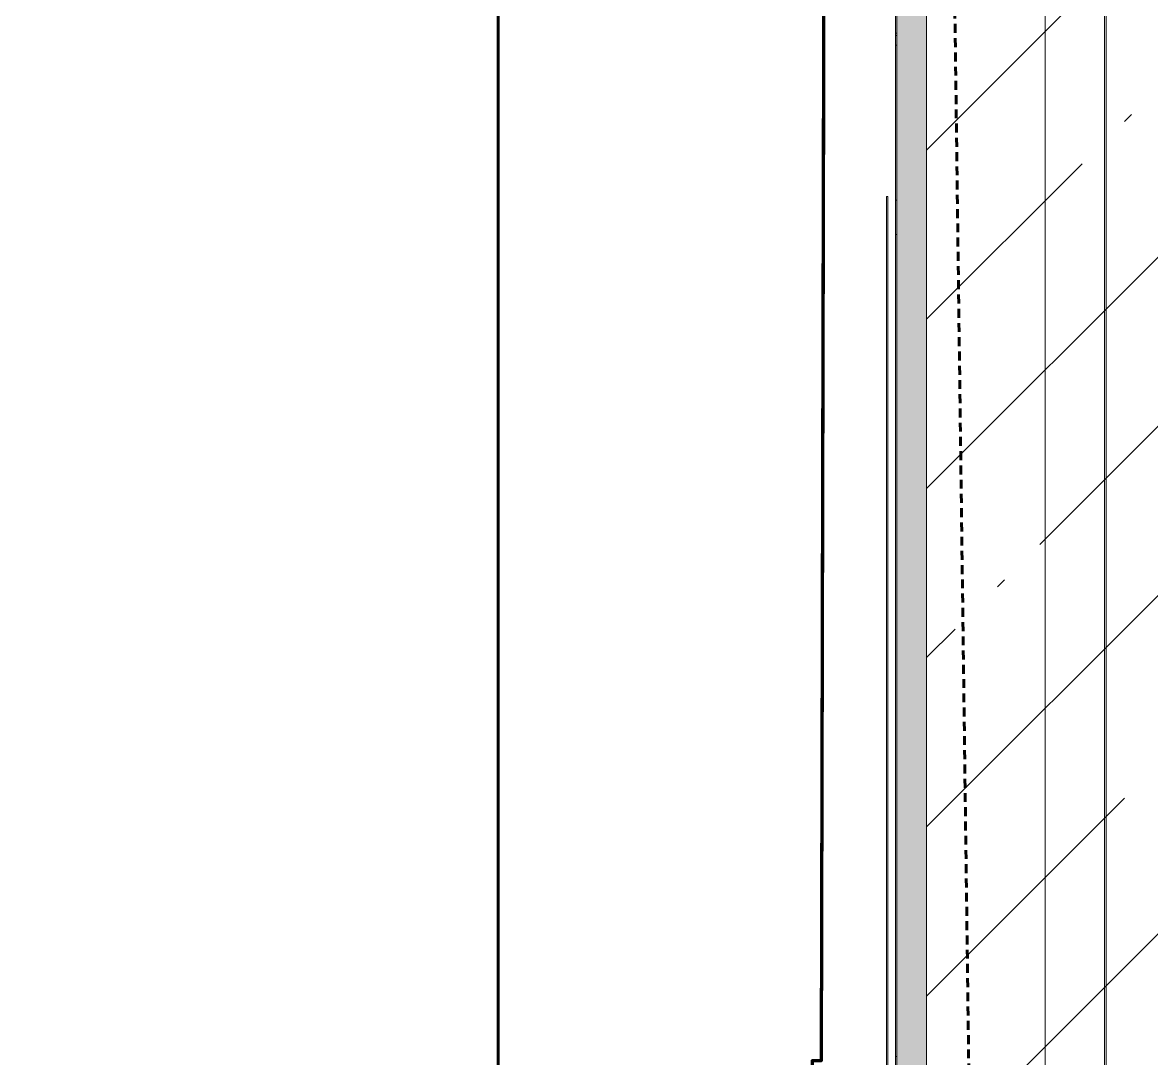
# Model space of a CAD drawing. Header units: millimetres. Extents: x -249154 to 415037, y -45458 to 354837.
# Drawn here: x 106585 to 107346, y 5790 to 6488 of the extents above; entities that cross this region are included whole.
import ezdxf

# ---------------------------------------------------------------- set-up
doc = ezdxf.new("R2010")
doc.units = ezdxf.units.MM
doc.linetypes.add('200_ШТРИХ__ш1_п0_6_', pattern=[320, 200, -120])
doc.linetypes.add('Штрих короткий', pattern=[600, 300, -300])
for name, color, linetype, lineweight in [('0) НЗ Ремонт штукатурка', 6, 'Continuous', 60), ('3)1 шпаклевка', 4, 'Continuous', 35), ('3.4) Ремонт базовой шпаклевки', 6, 'Continuous', 60), ('3.4) Шп. фин 4 в 529 поз 11227м2', 6, 'Continuous', 140), ('3.5) Ремонт финишной шпаклевки', 3, 'Continuous', 60), ('4) демонтаж НЗ №2', 1, 'Continuous', 35), ('4.1) Дм уборка мусора НЗ 2', 20, 'Continuous', 35), ('549 штукатурка гипсом', 40, 'Continuous', 60), ('A-FLOR', 7, 'Continuous', 9), ('A-GENM-3', 7, 'Continuous', 5), ('I-WALL', 7, 'Continuous', 5), ('Оси', 7, 'Continuous', 9)]:
    doc.layers.add(name, color=color, linetype=linetype, lineweight=lineweight)
doc.layers.add('A-WALL-1', color=9, linetype='Continuous', lineweight=5, true_color=0x808080)
doc.layers.add('A-WALL-FNSH-1', color=9, linetype='Continuous', lineweight=5, true_color=0x808080)

# ---------------------------------------------------------------- blocks, each defined once
blk = doc.blocks.new('Рисунок_горы - Рисунок_горы-31934381-Объем проектирования 1 этажа')
at = {"layer": 'A-GENM-3'}
for p, q in [((107109, 10341.4), (107109, 6202.65)), ((107109, 6596.8), (107109, 6811.76)), ((107109, 6811.76), (107109, 6596.8)), ((107109, 6543.62), (107109, 6262.3)), ((107109, 6203.3), (107109, 6539.78)), ((107109, 6405.54), (107109, 6505.22)), ((107109, 6505.22), (107109, 6405.54)), ((107109, 6323.13), (107109, 6385.36)), ((107109, 6385.36), (107109, 6323.13)), ((107109, 6239.82), (107109, 6301.84)), ((107109, 6301.84), (107109, 6239.82)), ((107109, 6262.3), (107109, 6206.38)), ((107109, 6206.38), (107109, 6203.3)), ((107109, 6203.3), (107109, 6202.65)), ((107109, 6202.65), (107109, 6203.3)), ((107109, 6202.65), (107109, 5509.4)), ((107109, 6066.28), (107109, 6088.01)), ((107109, 6088.01), (107109, 6066.28))]:
    blk.add_line(p, q, dxfattribs=at)
for points, knots in [([(107109, 6724.53), (107109, 6724.53), (107109, 6678.82), (107109, 6632.45), (107109, 6587.07)], [0.4375, 0.4375, 0.4375, 0.4375, 0.43750001, 0.5, 0.5, 0.5, 0.5]), ([(107109, 6595.4), (107109, 6595.4), (107109, 6603.73), (107109, 6609.35), (107109, 6612.7)], [0.5, 0.5, 0.5, 0.5, 0.50000001, 0.52808784, 0.52808784, 0.52808784, 0.52808784]), ([(107109, 6596.8), (107109, 6596.8), (107109, 6588.87), (107109, 6585.18), (107109, 6583.8)], [0.345323741, 0.345323741, 0.345323741, 0.345323741, 0.345323751, 0.348091717, 0.348091717, 0.348091717, 0.348091717]), ([(107109, 6427.42), (107109, 6427.42), (107109, 6451.97), (107109, 6573.22), (107109, 6595.4)], [0.3333333, 0.3333333, 0.3333333, 0.3333333, 0.3333333, 0.5, 0.5, 0.5, 0.5]), ([(107109, 6587.07), (107109, 6587.07), (107109, 6571), (107109, 6574.78), (107109, 6563.82)], [0.352517986, 0.352517986, 0.352517986, 0.352517986, 0.352517996, 0.35971223, 0.35971223, 0.35971223, 0.35971223]), ([(107109, 6563.82), (107109, 6563.82), (107109, 6557.02), (107109, 6550.72), (107109, 6543.62)], [0.35971223, 0.35971223, 0.35971223, 0.35971223, 0.35971224, 0.366906475, 0.366906475, 0.366906475, 0.366906475]), ([(107109, 6505.22), (107109, 6505.22), (107109, 6516.39), (107109, 6536.9), (107109, 6543.62)], [0.93333333, 0.93333333, 0.93333333, 0.93333333, 0.93333334, 1, 1, 1, 1]), ([(107109, 6543.62), (107109, 6543.62), (107109, 6536.9), (107109, 6516.39), (107109, 6505.22)], [0.366906475, 0.366906475, 0.366906475, 0.366906475, 0.366906485, 0.374100719, 0.374100719, 0.374100719, 0.374100719]), ([(107109, 6539.78), (107109, 6539.78), (107109, 6540.07), (107109, 6540.41), (107109, 6540.78)], [0.4222222222, 0.4222222222, 0.4222222222, 0.4222222222, 0.4222222322, 0.4225676762, 0.4225676762, 0.4225676762, 0.4225676762]), ([(107109, 6385.36), (107109, 6385.36), (107109, 6394.3), (107109, 6394.37), (107109, 6405.54)], [0.86666667, 0.86666667, 0.86666667, 0.86666667, 0.86666668, 0.9, 0.9, 0.9, 0.9]), ([(107109, 6405.54), (107109, 6405.54), (107109, 6394.37), (107109, 6394.3), (107109, 6385.36)], [0.381294964, 0.381294964, 0.381294964, 0.381294964, 0.381294974, 0.388489209, 0.388489209, 0.388489209, 0.388489209]), ([(107109, 6301.84), (107109, 6301.84), (107109, 6311.77), (107109, 6310.31), (107109, 6323.13)], [0.8, 0.8, 0.8, 0.8, 0.80000001, 0.83333333, 0.83333333, 0.83333333, 0.83333333]), ([(107109, 6323.13), (107109, 6323.13), (107109, 6310.31), (107109, 6311.77), (107109, 6301.84)], [0.395683453, 0.395683453, 0.395683453, 0.395683453, 0.395683463, 0.402877698, 0.402877698, 0.402877698, 0.402877698]), ([(107109, 6214.8), (107109, 6214.8), (107109, 6224.12), (107109, 6230.69), (107109, 6239.82)], [0.73333333, 0.73333333, 0.73333333, 0.73333333, 0.73333334, 0.76666667, 0.76666667, 0.76666667, 0.76666667]), ([(107109, 6239.82), (107109, 6239.82), (107109, 6230.69), (107109, 6224.12), (107109, 6214.8)], [0.410071942, 0.410071942, 0.410071942, 0.410071942, 0.410071952, 0.417266187, 0.417266187, 0.417266187, 0.417266187]), ([(107109, 6128.81), (107109, 6128.81), (107109, 6163.64), (107109, 6185.73), (107109, 6214.8)], [0.7, 0.7, 0.7, 0.7, 0.70000001, 0.73333333, 0.73333333, 0.73333333, 0.73333333]), ([(107109, 6214.8), (107109, 6214.8), (107109, 6185.73), (107109, 6163.64), (107109, 6128.81)], [0.417266187, 0.417266187, 0.417266187, 0.417266187, 0.417266197, 0.424460432, 0.424460432, 0.424460432, 0.424460432]), ([(107109, 6108.72), (107109, 6108.72), (107109, 6116.64), (107109, 6118.91), (107109, 6128.81)], [0.66666667, 0.66666667, 0.66666667, 0.66666667, 0.66666668, 0.7, 0.7, 0.7, 0.7]), ([(107109, 6128.81), (107109, 6128.81), (107109, 6118.91), (107109, 6116.64), (107109, 6108.72)], [0.424460432, 0.424460432, 0.424460432, 0.424460432, 0.424460442, 0.431654676, 0.431654676, 0.431654676, 0.431654676]), ([(107109, 6088.01), (107109, 6088.01), (107109, 6096.91), (107109, 6100.08), (107109, 6108.72)], [0.63333333, 0.63333333, 0.63333333, 0.63333333, 0.63333334, 0.66666667, 0.66666667, 0.66666667, 0.66666667]), ([(107109, 6108.72), (107109, 6108.72), (107109, 6100.08), (107109, 6096.91), (107109, 6088.01)], [0.431654676, 0.431654676, 0.431654676, 0.431654676, 0.431654686, 0.438848921, 0.438848921, 0.438848921, 0.438848921])]:
    blk.add_open_spline(points, degree=3, knots=knots, dxfattribs=at)
for points in [[(107109, 6623.35), (107109, 6623.73), (107109, 6624.1), (107109, 6624.47)], [(107109, 6623.21), (107109, 6623.26), (107109, 6623.31), (107109, 6623.35)], [(107109, 6621.28), (107109, 6621.92), (107109, 6622.56), (107109, 6623.21)], [(107109, 6620.24), (107109, 6620.59), (107109, 6620.93), (107109, 6621.28)], [(107109, 6620.02), (107109, 6620.1), (107109, 6620.17), (107109, 6620.24)], [(107109, 6619.8), (107109, 6619.87), (107109, 6619.95), (107109, 6620.02)], [(107109, 6619.65), (107109, 6619.7), (107109, 6619.75), (107109, 6619.8)], [(107109, 6619.43), (107109, 6619.51), (107109, 6619.58), (107109, 6619.65)], [(107109, 6615.98), (107109, 6617.13), (107109, 6618.28), (107109, 6619.43)], [(107109, 6615.83), (107109, 6615.88), (107109, 6615.93), (107109, 6615.98)], [(107109, 6615.69), (107109, 6615.73), (107109, 6615.78), (107109, 6615.83)], [(107109, 6615.61), (107109, 6615.64), (107109, 6615.66), (107109, 6615.69)], [(107109, 6615.47), (107109, 6615.52), (107109, 6615.56), (107109, 6615.61)], [(107109, 6615.32), (107109, 6615.37), (107109, 6615.42), (107109, 6615.47)], [(107109, 6615.17), (107109, 6615.22), (107109, 6615.27), (107109, 6615.32)], [(107109, 6615.03), (107109, 6615.08), (107109, 6615.13), (107109, 6615.17)], [(107109, 6614.88), (107109, 6614.93), (107109, 6614.98), (107109, 6615.03)], [(107109, 6614.66), (107109, 6614.74), (107109, 6614.81), (107109, 6614.88)], [(107109, 6614.37), (107109, 6614.47), (107109, 6614.57), (107109, 6614.66)], [(107109, 6614.23), (107109, 6614.27), (107109, 6614.32), (107109, 6614.37)], [(107109, 6613.57), (107109, 6613.79), (107109, 6614.01), (107109, 6614.23)], [(107109, 6613.06), (107109, 6613.23), (107109, 6613.4), (107109, 6613.57)], [(107109, 6611.97), (107109, 6612.33), (107109, 6612.7), (107109, 6613.06)], [(107109, 6611.9), (107109, 6611.92), (107109, 6611.95), (107109, 6611.97)], [(107109, 6611.83), (107109, 6611.85), (107109, 6611.88), (107109, 6611.9)], [(107109, 6611.76), (107109, 6611.78), (107109, 6611.8), (107109, 6611.83)], [(107109, 6611.68), (107109, 6611.71), (107109, 6611.73), (107109, 6611.76)], [(107109, 6611.61), (107109, 6611.63), (107109, 6611.66), (107109, 6611.68)], [(107109, 6611.54), (107109, 6611.56), (107109, 6611.59), (107109, 6611.61)], [(107109, 6611.47), (107109, 6611.49), (107109, 6611.51), (107109, 6611.54)], [(107109, 6611.39), (107109, 6611.42), (107109, 6611.44), (107109, 6611.47)], [(107109, 6611.46), (107109, 6600.9), (107109, 6575.53), (107109, 6549.02)], [(107109, 6611.32), (107109, 6611.35), (107109, 6611.37), (107109, 6611.39)], [(107109, 6611.25), (107109, 6611.27), (107109, 6611.3), (107109, 6611.32)], [(107109, 6611.18), (107109, 6611.2), (107109, 6611.22), (107109, 6611.25)], [(107109, 6611.1), (107109, 6611.13), (107109, 6611.15), (107109, 6611.18)], [(107109, 6611.03), (107109, 6611.06), (107109, 6611.08), (107109, 6611.1)], [(107109, 6602.9), (107109, 6605.57), (107109, 6608.29), (107109, 6611.03)], [(107109, 6602.76), (107109, 6602.8), (107109, 6602.85), (107109, 6602.9)], [(107109, 6602.62), (107109, 6602.66), (107109, 6602.71), (107109, 6602.76)], [(107109, 6602.55), (107109, 6602.57), (107109, 6602.59), (107109, 6602.62)], [(107109, 6602.41), (107109, 6602.45), (107109, 6602.5), (107109, 6602.55)], [(107109, 6602.27), (107109, 6602.31), (107109, 6602.36), (107109, 6602.41)], [(107109, 6602.05), (107109, 6602.12), (107109, 6602.19), (107109, 6602.27)], [(107109, 6601.84), (107109, 6601.91), (107109, 6601.98), (107109, 6602.05)], [(107109, 6601.56), (107109, 6601.66), (107109, 6601.75), (107109, 6601.84)], [(107109, 6601.35), (107109, 6601.42), (107109, 6601.49), (107109, 6601.56)], [(107109, 6601.21), (107109, 6601.26), (107109, 6601.31), (107109, 6601.35)], [(107109, 6600.52), (107109, 6600.75), (107109, 6600.98), (107109, 6601.21)], [(107109, 6600.24), (107109, 6600.33), (107109, 6600.42), (107109, 6600.52)], [(107109, 6600.1), (107109, 6600.14), (107109, 6600.19), (107109, 6600.24)], [(107109, 6599.06), (107109, 6599.4), (107109, 6599.75), (107109, 6600.1)], [(107109, 6598.92), (107109, 6598.96), (107109, 6599.01), (107109, 6599.06)], [(107109, 6598.71), (107109, 6598.78), (107109, 6598.85), (107109, 6598.92)], [(107109, 6596.1), (107109, 6596.96), (107109, 6597.83), (107109, 6598.71)], [(107109, 6583.82), (107109, 6585.22), (107109, 6588.91), (107109, 6596.8)], [(107109, 6595.14), (107109, 6595.46), (107109, 6595.78), (107109, 6596.1)], [(107109, 6594.94), (107109, 6595.01), (107109, 6595.08), (107109, 6595.14)], [(107109, 6594.74), (107109, 6594.8), (107109, 6594.87), (107109, 6594.94)], [(107109, 6594.6), (107109, 6594.65), (107109, 6594.69), (107109, 6594.74)], [(107109, 6594.4), (107109, 6594.46), (107109, 6594.53), (107109, 6594.6)], [(107109, 6591.24), (107109, 6592.28), (107109, 6593.33), (107109, 6594.4)], [(107109, 6591.1), (107109, 6591.15), (107109, 6591.19), (107109, 6591.24)], [(107109, 6590.97), (107109, 6591.01), (107109, 6591.06), (107109, 6591.1)], [(107109, 6590.9), (107109, 6590.93), (107109, 6590.95), (107109, 6590.97)], [(107109, 6590.77), (107109, 6590.81), (107109, 6590.86), (107109, 6590.9)], [(107109, 6590.64), (107109, 6590.68), (107109, 6590.73), (107109, 6590.77)], [(107109, 6590.5), (107109, 6590.55), (107109, 6590.59), (107109, 6590.64)], [(107109, 6590.37), (107109, 6590.42), (107109, 6590.46), (107109, 6590.5)], [(107109, 6590.24), (107109, 6590.28), (107109, 6590.33), (107109, 6590.37)], [(107109, 6590.04), (107109, 6590.11), (107109, 6590.17), (107109, 6590.24)], [(107109, 6589.78), (107109, 6589.86), (107109, 6589.95), (107109, 6590.04)], [(107109, 6589.64), (107109, 6589.69), (107109, 6589.73), (107109, 6589.78)], [(107109, 6589.05), (107109, 6589.25), (107109, 6589.45), (107109, 6589.64)], [(107109, 6588.39), (107109, 6588.61), (107109, 6588.83), (107109, 6589.05)], [(107109, 6588.33), (107109, 6588.35), (107109, 6588.37), (107109, 6588.39)], [(107109, 6588.26), (107109, 6588.28), (107109, 6588.31), (107109, 6588.33)], [(107109, 6587.09), (107109, 6587.48), (107109, 6587.87), (107109, 6588.26)], [(107109, 6587.02), (107109, 6587.04), (107109, 6587.07), (107109, 6587.09)], [(107109, 6586.96), (107109, 6586.98), (107109, 6587), (107109, 6587.02)], [(107109, 6586.89), (107109, 6586.91), (107109, 6586.94), (107109, 6586.96)], [(107109, 6586.83), (107109, 6586.85), (107109, 6586.87), (107109, 6586.89)], [(107109, 6586.76), (107109, 6586.78), (107109, 6586.81), (107109, 6586.83)], [(107109, 6586.7), (107109, 6586.72), (107109, 6586.74), (107109, 6586.76)], [(107109, 6586.63), (107109, 6586.65), (107109, 6586.68), (107109, 6586.7)], [(107109, 6586.57), (107109, 6586.59), (107109, 6586.61), (107109, 6586.63)], [(107109, 6586.5), (107109, 6586.52), (107109, 6586.55), (107109, 6586.57)], [(107109, 6586.44), (107109, 6586.46), (107109, 6586.48), (107109, 6586.5)], [(107109, 6586.37), (107109, 6586.4), (107109, 6586.42), (107109, 6586.44)], [(107109, 6586.31), (107109, 6586.33), (107109, 6586.35), (107109, 6586.37)], [(107109, 6586.24), (107109, 6586.27), (107109, 6586.29), (107109, 6586.31)], [(107109, 6586.18), (107109, 6586.2), (107109, 6586.22), (107109, 6586.24)], [(107109, 6586.11), (107109, 6586.14), (107109, 6586.16), (107109, 6586.18)], [(107109, 6586.05), (107109, 6586.07), (107109, 6586.09), (107109, 6586.11)], [(107109, 6585.99), (107109, 6586.01), (107109, 6586.03), (107109, 6586.05)], [(107109, 6585.92), (107109, 6585.94), (107109, 6585.96), (107109, 6585.99)], [(107109, 6585.05), (107109, 6585.36), (107109, 6585.68), (107109, 6585.99)], [(107109, 6585.86), (107109, 6585.88), (107109, 6585.9), (107109, 6585.92)], [(107109, 6585.79), (107109, 6585.81), (107109, 6585.83), (107109, 6585.86)], [(107109, 6585.73), (107109, 6585.75), (107109, 6585.77), (107109, 6585.79)], [(107109, 6585.73), (107109, 6585.59), (107109, 6585.45), (107109, 6585.3)], [(107109, 6585.66), (107109, 6585.68), (107109, 6585.71), (107109, 6585.73)], [(107109, 6585.6), (107109, 6585.62), (107109, 6585.64), (107109, 6585.66)], [(107109, 6585.53), (107109, 6585.56), (107109, 6585.58), (107109, 6585.6)], [(107109, 6585.47), (107109, 6585.49), (107109, 6585.51), (107109, 6585.53)], [(107109, 6585.41), (107109, 6585.43), (107109, 6585.45), (107109, 6585.47)], [(107109, 6585.34), (107109, 6585.36), (107109, 6585.38), (107109, 6585.41)], [(107109, 6585.28), (107109, 6585.3), (107109, 6585.32), (107109, 6585.34)], [(107109, 6585.21), (107109, 6585.23), (107109, 6585.26), (107109, 6585.28)], [(107109, 6585.15), (107109, 6585.17), (107109, 6585.19), (107109, 6585.21)], [(107109, 6585.08), (107109, 6585.11), (107109, 6585.13), (107109, 6585.15)], [(107109, 6569.55), (107109, 6574.35), (107109, 6579.56), (107109, 6585.08)], [(107109, 6569.44), (107109, 6569.48), (107109, 6569.52), (107109, 6569.55)], [(107109, 6569.33), (107109, 6569.37), (107109, 6569.41), (107109, 6569.44)], [(107109, 6569.28), (107109, 6569.29), (107109, 6569.31), (107109, 6569.33)], [(107109, 6569.16), (107109, 6569.2), (107109, 6569.24), (107109, 6569.28)], [(107109, 6569.05), (107109, 6569.09), (107109, 6569.13), (107109, 6569.16)], [(107109, 6568.89), (107109, 6568.94), (107109, 6569), (107109, 6569.05)], [(107109, 6568.72), (107109, 6568.78), (107109, 6568.83), (107109, 6568.89)], [(107109, 6568.5), (107109, 6568.57), (107109, 6568.65), (107109, 6568.72)], [(107109, 6568.34), (107109, 6568.39), (107109, 6568.45), (107109, 6568.5)], [(107109, 6568.23), (107109, 6568.26), (107109, 6568.3), (107109, 6568.34)], [(107109, 6567.68), (107109, 6567.86), (107109, 6568.04), (107109, 6568.23)], [(107109, 6567.46), (107109, 6567.53), (107109, 6567.61), (107109, 6567.68)], [(107109, 6567.35), (107109, 6567.39), (107109, 6567.42), (107109, 6567.46)], [(107109, 6566.54), (107109, 6566.81), (107109, 6567.08), (107109, 6567.35)], [(107109, 6566.43), (107109, 6566.47), (107109, 6566.51), (107109, 6566.54)], [(107109, 6566.27), (107109, 6566.33), (107109, 6566.38), (107109, 6566.43)], [(107109, 6564.27), (107109, 6564.93), (107109, 6565.6), (107109, 6566.27)], [(107109, 6563.54), (107109, 6563.78), (107109, 6564.02), (107109, 6564.27)], [(107109, 6563.44), (107109, 6563.47), (107109, 6563.51), (107109, 6563.54)], [(107109, 6563.39), (107109, 6563.41), (107109, 6563.42), (107109, 6563.44)], [(107109, 6563.24), (107109, 6563.29), (107109, 6563.34), (107109, 6563.39)], [(107109, 6563.13), (107109, 6563.17), (107109, 6563.2), (107109, 6563.24)], [(107109, 6562.98), (107109, 6563.03), (107109, 6563.08), (107109, 6563.13)], [(107109, 6562.93), (107109, 6562.95), (107109, 6562.96), (107109, 6562.98)], [(107109, 6560.63), (107109, 6561.38), (107109, 6562.15), (107109, 6562.93)], [(107109, 6560.53), (107109, 6560.56), (107109, 6560.6), (107109, 6560.63)], [(107109, 6560.43), (107109, 6560.47), (107109, 6560.5), (107109, 6560.53)], [(107109, 6560.38), (107109, 6560.4), (107109, 6560.42), (107109, 6560.43)], [(107109, 6560.29), (107109, 6560.32), (107109, 6560.35), (107109, 6560.38)], [(107109, 6560.19), (107109, 6560.22), (107109, 6560.25), (107109, 6560.29)], [(107109, 6560.09), (107109, 6560.12), (107109, 6560.16), (107109, 6560.19)], [(107109, 6559.99), (107109, 6560.03), (107109, 6560.06), (107109, 6560.09)], [(107109, 6559.9), (107109, 6559.93), (107109, 6559.96), (107109, 6559.99)], [(107109, 6559.75), (107109, 6559.8), (107109, 6559.85), (107109, 6559.9)], [(107109, 6559.7), (107109, 6559.72), (107109, 6559.74), (107109, 6559.75)], [(107109, 6559.61), (107109, 6559.64), (107109, 6559.67), (107109, 6559.7)], [(107109, 6559.56), (107109, 6559.58), (107109, 6559.59), (107109, 6559.61)], [(107109, 6559.46), (107109, 6559.5), (107109, 6559.53), (107109, 6559.56)], [(107109, 6559.03), (107109, 6559.18), (107109, 6559.32), (107109, 6559.46)], [(107109, 6558.56), (107109, 6558.72), (107109, 6558.88), (107109, 6559.03)], [(107109, 6558.51), (107109, 6558.53), (107109, 6558.54), (107109, 6558.56)], [(107109, 6558.47), (107109, 6558.48), (107109, 6558.5), (107109, 6558.51)], [(107109, 6557.63), (107109, 6557.9), (107109, 6558.18), (107109, 6558.47)], [(107109, 6557.58), (107109, 6557.6), (107109, 6557.61), (107109, 6557.63)], [(107109, 6557.53), (107109, 6557.55), (107109, 6557.56), (107109, 6557.58)], [(107109, 6557.49), (107109, 6557.5), (107109, 6557.52), (107109, 6557.53)], [(107109, 6557.44), (107109, 6557.46), (107109, 6557.47), (107109, 6557.49)], [(107109, 6557.4), (107109, 6557.41), (107109, 6557.43), (107109, 6557.44)], [(107109, 6557.35), (107109, 6557.36), (107109, 6557.38), (107109, 6557.4)], [(107109, 6557.3), (107109, 6557.32), (107109, 6557.33), (107109, 6557.35)], [(107109, 6557.26), (107109, 6557.27), (107109, 6557.29), (107109, 6557.3)], [(107109, 6557.21), (107109, 6557.23), (107109, 6557.24), (107109, 6557.26)], [(107109, 6557.17), (107109, 6557.18), (107109, 6557.2), (107109, 6557.21)], [(107109, 6557.12), (107109, 6557.14), (107109, 6557.15), (107109, 6557.17)], [(107109, 6557.07), (107109, 6557.09), (107109, 6557.1), (107109, 6557.12)], [(107109, 6557.03), (107109, 6557.04), (107109, 6557.06), (107109, 6557.07)], [(107109, 6556.98), (107109, 6557), (107109, 6557.01), (107109, 6557.03)], [(107109, 6556.94), (107109, 6556.95), (107109, 6556.97), (107109, 6556.98)], [(107109, 6556.89), (107109, 6556.91), (107109, 6556.92), (107109, 6556.94)], [(107109, 6556.85), (107109, 6556.86), (107109, 6556.88), (107109, 6556.89)], [(107109, 6556.8), (107109, 6556.82), (107109, 6556.83), (107109, 6556.85)], [(107109, 6556.76), (107109, 6556.77), (107109, 6556.79), (107109, 6556.8)], [(107109, 6556.71), (107109, 6556.73), (107109, 6556.74), (107109, 6556.76)], [(107109, 6556.66), (107109, 6556.68), (107109, 6556.7), (107109, 6556.71)], [(107109, 6556.62), (107109, 6556.63), (107109, 6556.65), (107109, 6556.66)], [(107109, 6556.57), (107109, 6556.59), (107109, 6556.6), (107109, 6556.62)], [(107109, 6556.53), (107109, 6556.54), (107109, 6556.56), (107109, 6556.57)], [(107109, 6556.48), (107109, 6556.5), (107109, 6556.51), (107109, 6556.53)], [(107109, 6556.44), (107109, 6556.45), (107109, 6556.47), (107109, 6556.48)], [(107109, 6556.39), (107109, 6556.41), (107109, 6556.42), (107109, 6556.44)], [(107109, 6556.35), (107109, 6556.36), (107109, 6556.38), (107109, 6556.39)], [(107109, 6556.3), (107109, 6556.32), (107109, 6556.33), (107109, 6556.35)], [(107109, 6556.26), (107109, 6556.27), (107109, 6556.29), (107109, 6556.3)], [(107109, 6556.21), (107109, 6556.23), (107109, 6556.24), (107109, 6556.26)], [(107109, 6546.28), (107109, 6549.01), (107109, 6552.36), (107109, 6556.21)], [(107109, 6547.78), (107109, 6528.23), (107109, 6494.94), (107109, 6447.32)], [(107109, 6546.22), (107109, 6546.24), (107109, 6546.26), (107109, 6546.28)], [(107109, 6546.15), (107109, 6546.17), (107109, 6546.2), (107109, 6546.22)], [(107109, 6546.12), (107109, 6546.13), (107109, 6546.14), (107109, 6546.15)], [(107109, 6546.06), (107109, 6546.08), (107109, 6546.1), (107109, 6546.12)], [(107109, 6546), (107109, 6546.02), (107109, 6546.04), (107109, 6546.06)], [(107109, 6545.9), (107109, 6545.93), (107109, 6545.96), (107109, 6546)], [(107109, 6545.81), (107109, 6545.84), (107109, 6545.87), (107109, 6545.9)], [(107109, 6545.69), (107109, 6545.73), (107109, 6545.77), (107109, 6545.81)], [(107109, 6545.59), (107109, 6545.62), (107109, 6545.66), (107109, 6545.69)], [(107109, 6545.53), (107109, 6545.55), (107109, 6545.57), (107109, 6545.59)], [(107109, 6542.92), (107109, 6543.71), (107109, 6544.58), (107109, 6545.53)], [(107109, 6542.87), (107109, 6542.89), (107109, 6542.91), (107109, 6542.92)], [(107109, 6541.7), (107109, 6542.07), (107109, 6542.46), (107109, 6542.87)], [(107109, 6541.61), (107109, 6541.64), (107109, 6541.67), (107109, 6541.7)], [(107109, 6541.59), (107109, 6541.6), (107109, 6541.61), (107109, 6541.61)], [(107109, 6541.55), (107109, 6541.56), (107109, 6541.58), (107109, 6541.59)], [(107109, 6541.51), (107109, 6541.52), (107109, 6541.54), (107109, 6541.55)], [(107109, 6541.46), (107109, 6541.48), (107109, 6541.49), (107109, 6541.51)], [(107109, 6541.42), (107109, 6541.44), (107109, 6541.45), (107109, 6541.46)], [(107109, 6541.38), (107109, 6541.39), (107109, 6541.41), (107109, 6541.42)], [(107109, 6541.28), (107109, 6541.31), (107109, 6541.35), (107109, 6541.38)], [(107109, 6541.21), (107109, 6541.23), (107109, 6541.26), (107109, 6541.28)], [(107109, 6541.17), (107109, 6541.19), (107109, 6541.2), (107109, 6541.21)], [(107109, 6541.11), (107109, 6541.13), (107109, 6541.15), (107109, 6541.17)], [(107109, 6541.05), (107109, 6541.07), (107109, 6541.09), (107109, 6541.11)], [(107109, 6540.78), (107109, 6540.87), (107109, 6540.96), (107109, 6541.05)], [(107109, 6447.32), (107109, 6419.64), (107109, 6401.29), (107109, 6408.32)], [(107109, 6411.45), (107109, 6415.15), (107109, 6421.16), (107109, 6424.86)]]:
    blk.add_open_spline(points, degree=3, dxfattribs=at)

msp = doc.modelspace()

# ---------------------------------------------------------------- hatches: boundary and pattern name
at = {"layer": '4.1) Дм уборка мусора НЗ 2'}
h = msp.add_hatch(dxfattribs=at)
h.set_pattern_fill('ANSI31', color=1, scale=444)
h.paths.add_polyline_path([(107117.83, 5788.94), (107129.6, 8231.56), (107131.12, 8882.19), (107131.12, 8883.1), (107125.09, 8883.12), (107128.01, 10127.03), (101656.06, 10139.87), (101643.85, 4940.39), (101623.85, 4940.43), (101612.92, 281.95), (101872.92, 281.34), (101872.1, -68.66), (105510.09, -77.2), (105510.91, 272.8), (106032.91, 271.57), (106032.09, -78.43), (107110.08, -80.96), (107110.95, 289.48), (107110.96, 292.7), (107116.12, 2491.55), (107116.67, 2724.1), (107110.63, 2724.11), (107111.57, 3120.88), (107122.77, 5322.08), (107116.73, 5322.1)])
at = {"layer": 'I-WALL'}
h = msp.add_hatch(dxfattribs=at)
h.set_pattern_fill('FP_1', color=256, style=0, pattern_type=2)
h.set_pattern_definition([(45, (64.7, -136.06), (-114.04925, 114.04925), []), (45, (178.75, -136.06), (-114.04925, 114.04925), [201.612, -40.322, 6.706, -33.617])])
h.paths.add_polyline_path([(107414.7, 2263.94), (107414.7, 10243.94), (107194.7, 10263.94), (107194.7, 2263.94), (107414.5, 2263.94)])
h.paths.add_polyline_path([(107414.7, 10243.94), (107414.7, 10463.94), (107194.7, 10463.94), (107194.74, 10263.94)])
h = msp.add_hatch(dxfattribs=at)
h.set_pattern_fill('FP_191', color=256, style=0, pattern_type=2)
h.set_pattern_definition([(0, (64.7, -136.06), (243.84, 60.96), [20.117, -162.763, 20.117, -162.763, -975.36]), (0, (64.7, -136.06), (243.84, 60.96), [-365.76, 20.117, -345.643, 20.117, -162.763, -426.72]), (0, (64.7, -136.06), (243.84, 60.96), [-914.4, 20.117, -101.803, 20.117, -284.683]), (120, (156.14, -105.58), (-174.71291, 180.691634), [20.117, -162.763, 20.117, -162.763, -975.36]), (120, (156.14, -105.58), (-174.71291, 180.691634), [-365.76, 20.117, -345.643, 20.117, -162.763, -426.72]), (120, (156.14, -105.58), (-174.71291, 180.691634), [-914.4, 20.117, -101.803, 20.117, -284.683]), (240, (186.62, 16.34), (-69.12709, -241.651634), [20.117, -162.763, 20.117, -162.763, -975.36]), (240, (186.62, 16.34), (-69.12709, -241.651634), [-365.76, 20.117, -345.643, 20.117, -162.763, -426.72]), (240, (186.62, 16.34), (-69.12709, -241.651634), [-914.4, 20.117, -101.803, 20.117, -284.683])])
h.paths.add_polyline_path([(107194.7, 13.94), (107194.7, 10243.94), (107174.7, 10243.94), (107174.7, 13.94)])

# ---------------------------------------------------------------- linework, layer by layer
at = {"layer": '0) НЗ Ремонт штукатурка', "color": 3, "linetype": '200_ШТРИХ__ш1_п0_6_', "ltscale": 0.03}
msp.add_lwpolyline([(107269.21, 2277.03), (107173.7, 9544.04)], dxfattribs=at)
at = {"layer": '3)1 шпаклевка', "flags": 128}
msp.add_lwpolyline([(107110.18, 292.7), (107115.34, 2491.55), (107115.89, 2724.1), (107109.86, 2724.11), (107110.79, 3120.88), (107116.82, 3120.87), (107116.83, 3125.05), (107121.99, 5322.08), (107115.95, 5322.1), (107117.05, 5788.94), (107123.08, 5788.92), (107128.82, 8231.56), (107130.34, 8882.2), (107130.35, 8883.11), (107124.31, 8883.12), (107127.23, 10127.03), (101655.28, 10139.87), (101643.08, 4940.39), (101623.08, 4940.44), (101612.14, 281.95)], dxfattribs=at)
at = {"layer": '3.4) Ремонт базовой шпаклевки', "linetype": 'Штрих короткий', "ltscale": 0.01}
msp.add_lwpolyline([(101955.27, 5158.13), (101955.27, 10004.65), (106905.83, 10004.65), (106905.83, 554.51), (102069.06, 554.51)], dxfattribs=at)
at = {"layer": '3.4) Шп. фин 4 в 529 поз 11227м2', "flags": 128}
msp.add_lwpolyline([(107110.96, 292.7), (107116.12, 2491.55), (107116.67, 2724.1), (107110.63, 2724.11), (107111.57, 3120.88), (107117.6, 3120.87), (107117.61, 3125.05), (107122.77, 5322.08), (107116.73, 5322.1), (107117.83, 5788.94), (107123.86, 5788.92), (107129.6, 8231.56), (107131.12, 8882.19), (107131.12, 8883.1), (107125.09, 8883.12), (107128.01, 10127.03), (101656.06, 10139.87), (101643.85, 4940.39), (101623.85, 4940.43), (101612.92, 281.95)], dxfattribs=at)
at = {"layer": '3.5) Ремонт финишной шпаклевки', "linetype": 'Штрих короткий', "ltscale": 0.01}
msp.add_lwpolyline([(106905.83, 4172.33), (106905.83, 8655.66)], dxfattribs=at)
at = {"layer": '4) демонтаж НЗ №2', "flags": 128}
msp.add_lwpolyline([(107110.96, 292.7), (107116.12, 2491.55), (107116.67, 2724.1), (107110.63, 2724.11), (107111.57, 3120.88), (107117.6, 3120.87), (107117.61, 3125.05), (107122.77, 5322.08), (107116.73, 5322.1), (107117.83, 5788.94), (107123.86, 5788.92), (107129.6, 8231.56), (107131.12, 8882.19), (107131.12, 8883.1), (107125.09, 8883.12), (107128.01, 10127.03), (101656.06, 10139.87), (101643.85, 4940.39), (101623.85, 4940.43), (101612.92, 281.95)], dxfattribs=at)
at = {"layer": '549 штукатурка гипсом', "ltscale": 0.01}
msp.add_lwpolyline([(101955.27, 5158.13), (101955.27, 10004.65), (106905.83, 10004.65), (106905.83, 554.51), (102069.06, 554.51)], dxfattribs=at)
at = {"layer": 'A-FLOR'}
msp.add_line((107174.7, 10243.94), (107174.7, 33.94), dxfattribs=at)
at = {"layer": 'A-WALL-1'}
msp.add_line((107194.7, 13.94), (107194.7, 10463.94), dxfattribs=at)
at = {"layer": 'A-WALL-FNSH-1'}
for p, q in [((107314.7, 10253.94), (107314.7, 24.44)), ((107315.7, 24.44), (107315.7, 10253.94)), ((107173.7, 6581.76), (107173.7, 6368.75)), ((107168.67, 6371.14), (107167.67, 6371.14)), ((107167.67, 6371.14), (107167.67, 5131.95)), ((107168.67, 5131.95), (107168.67, 6371.14)), ((107173.7, 6368.75), (107174.7, 6368.75))]:
    msp.add_line(p, q, dxfattribs=at)
at = {"layer": 'I-WALL'}
for p, q in [((107174.7, 6481.17), (107173.7, 6481.17)), ((107173.7, 6479.68), (107174.7, 6479.68)), ((107173.7, 6473.11), (107174.7, 6473.11)), ((107173.7, 6345.52), (107174.7, 6345.52)), ((107174.7, 5791.53), (107173.7, 5791.53))]:
    msp.add_line(p, q, dxfattribs=at)
for points, knots in [([(107173.7, 6479.68), (107173.7, 6474.88), (107173.7, 6470.11), (107173.7, 6461.89), (107173.7, 6446.84), (107173.7, 6432.55), (107173.7, 6417.89), (107173.7, 6403.24), (107173.7, 6390), (107173.7, 6374.32), (107173.7, 6358.55), (107173.7, 6348.66), (107173.7, 6337.87), (107173.7, 6340.51), (107173.7, 6359.21), (107173.7, 6397.79), (107173.7, 6425.58), (107173.7, 6452.23), (107173.7, 6455.44), (107173.7, 6467.41), (107173.7, 6476.63), (107173.7, 6484.22), (107173.7, 6486.45), (107173.7, 6480.13)], [-1.570099, -1.570099, -1.570099, -1.570099, -1.541159, -1.501754, -1.446541, -1.382724, -1.319119, -1.257396, -1.183774, -1.104802, -1.027747, -0.955254, -0.896935, -0.833013, -0.751105, -0.652602, -0.534539, -0.451116, -0.365944, -0.289006, -0.185438, -0.086085, 0, 0, 0, 0]), ([(107173.7, 6481.17), (107173.7, 6481.17), (107173.7, 6480.48), (107173.7, 6476.87), (107173.7, 6470.31), (107173.7, 6460.73), (107173.7, 6458.3), (107173.7, 6434.25), (107173.7, 6406.69), (107173.7, 6367.03), (107173.7, 6347.53), (107173.7, 6343.83), (107173.7, 6352.65), (107173.7, 6361.4), (107173.7, 6375.35), (107173.7, 6388.86), (107173.7, 6401.01), (107173.7, 6414.33), (107173.7, 6428.05), (107173.7, 6441.12), (107173.7, 6454.84), (107173.7, 6462.53), (107173.7, 6467.43), (107173.7, 6473.11)], [-1.503198, -1.503198, -1.503198, -1.503198, -1.484014, -1.384661, -1.281093, -1.204155, -1.118982, -1.03556, -0.917496, -0.818994, -0.737085, -0.673164, -0.614845, -0.542352, -0.465296, -0.386325, -0.312703, -0.250979, -0.187375, -0.123558, -0.068344, -0.028939, 0, 0, 0, 0])]:
    msp.add_open_spline(points, degree=3, knots=knots, dxfattribs=at)
for points in [[(107173.7, 6473.67), (107173.7, 6479.77), (107173.7, 6481.16), (107173.7, 6481.17)], [(107173.7, 5791.53), (107173.7, 5997.72), (107173.7, 6190.12), (107173.7, 6368.75)]]:
    msp.add_open_spline(points, degree=3, dxfattribs=at)
at = {"layer": 'Оси'}
msp.add_lwpolyline([(107274.7, -2042.32), (107274.7, 2957.68), (107274.7, 16892.22), (107274.7, 21892.22)], dxfattribs=at)

# ---------------------------------------------------------------- block references
at = {"layer": 'A-GENM-3'}
msp.add_blockref('Рисунок_горы - Рисунок_горы-31934381-Объем проектирования 1 этажа', (64.7, -136.06), dxfattribs=at)

doc.saveas('drawing.dxf')
